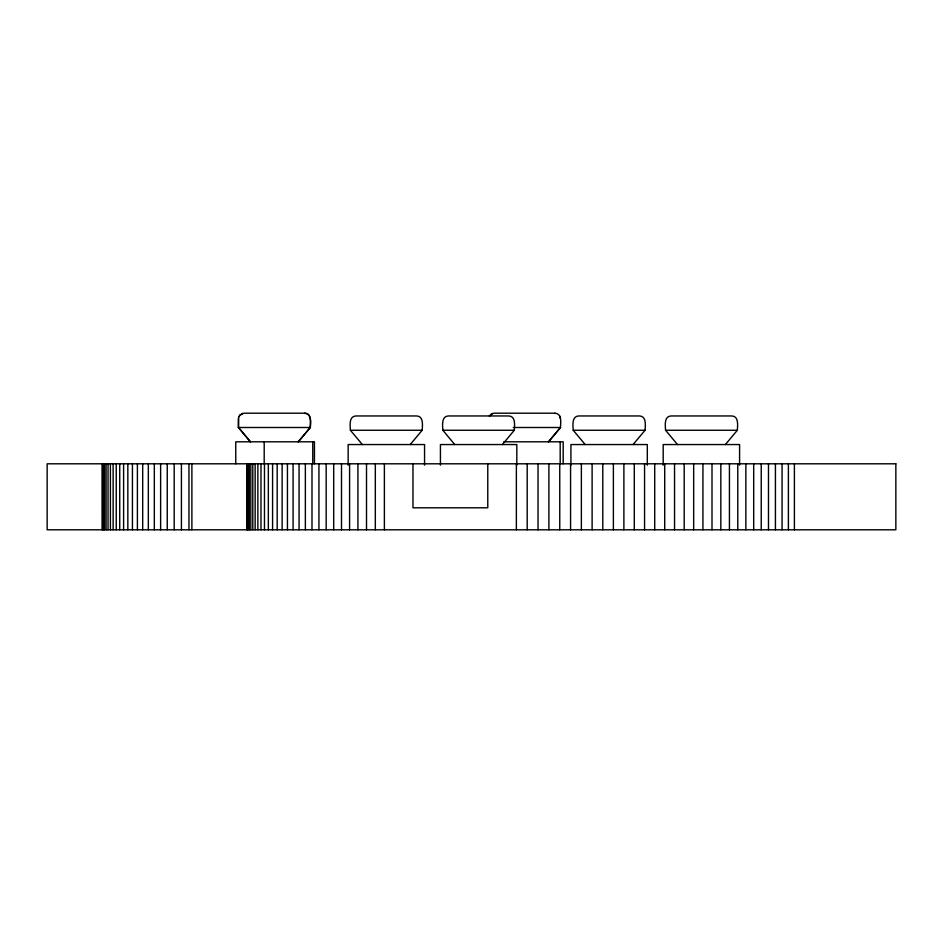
<?xml version="1.0" encoding="UTF-8"?>
<svg xmlns="http://www.w3.org/2000/svg" width="943" height="943" viewBox="0 0 943 943"><rect width="100%" height="100%" fill="white"/><g stroke="black" fill="none" stroke-linecap="round" stroke-linejoin="round"><path stroke-width="1.41" d="M238.603 417.277L238.508 427.497L250.484 441.807M238.697 417.277L240.041 414.814L244.048 413.199L304.837 413.199C311.992 413.494 310.612 422.794 310.365 427.497L298.389 441.807M489.535 415.957L491.551 413.942L494.132 413.199L554.991 413.199M239.251 415.957L242.622 413.388M489.346 415.957L492.706 413.388M502.395 444.554L514.3 430.256C514.548 425.552 515.939 416.252 508.784 415.957L448.396 415.957C441.23 416.24 442.597 425.541 442.856 430.256L454.762 444.554M298.224 441.807L310.176 427.497C310.412 422.806 311.827 413.505 304.672 413.199M410.217 444.554L422.181 430.256C422.429 425.552 423.831 416.252 416.676 415.957L355.947 415.957C348.769 416.24 350.148 425.541 350.395 430.256L362.36 444.554M548.472 441.807L560.448 427.497C560.731 422.723 562.146 413.494 554.908 413.199M548.578 441.807L560.531 427.497L513.275 427.497M633.083 444.554L645.059 430.256C645.318 425.541 646.686 416.24 639.519 415.957L578.743 415.957C571.576 416.24 572.967 425.541 573.214 430.256L585.19 444.554M725.379 444.554L737.343 430.256C737.603 425.541 738.97 416.24 731.803 415.957L671.062 415.957C663.907 416.252 665.322 425.552 665.558 430.256L677.522 444.554M238.414 418.704L238.414 427.497L310.365 427.497M350.395 430.256L422.181 430.256M442.856 430.256L514.3 430.256M573.214 430.256L645.059 430.256M665.558 430.256L737.343 430.256M503.751 441.807L563.183 441.807L563.183 463.803M238.414 427.497L250.378 441.807M559.706 415.957L560.448 418.704M794.395 463.803L794.395 529.801M788.395 463.803L788.395 529.801M782.077 463.803L782.077 529.801M775.429 463.803L775.429 529.801M768.486 463.803L768.486 529.801M761.237 463.803L761.237 529.801M753.693 463.803L753.693 529.801M745.866 463.803L745.866 529.801M739.583 465.147L739.583 444.554L663.188 444.554L663.188 465.147M737.78 463.803L737.78 529.801M729.434 463.803L729.434 529.801M720.829 463.803L720.829 529.801M712 463.803L712 529.801M702.936 463.803L702.936 529.801M693.671 463.803L693.671 529.801M684.194 463.803L684.194 529.801M674.54 463.803L674.54 529.801M664.709 463.803L664.709 529.801M654.713 463.803L654.713 529.801M647.311 465.147L647.311 444.554L570.916 444.554L570.916 465.147M644.564 463.803L644.564 529.801M634.285 463.803L634.285 529.801M623.889 463.803L623.889 529.801M613.386 463.803L613.386 529.801M602.789 463.803L602.789 529.801M592.11 463.803L592.11 529.801M581.371 463.803L581.371 529.801M570.574 463.803L570.574 529.801M560.189 441.807L560.189 463.803M559.753 463.803L559.753 529.801M548.897 463.803L548.897 529.801M538.04 463.803L538.04 529.801M527.196 463.803L527.196 529.801M516.823 465.147L516.823 444.554L440.428 444.554L440.428 465.147M516.375 463.803L516.375 529.801M487.779 463.803L487.779 507.794L412.975 507.794L412.975 463.803M424.562 465.147L424.562 444.554L348.156 444.554L348.156 465.147M384.379 463.803L384.379 529.801M375.326 463.803L375.326 529.801M366.509 463.803L366.509 529.801M357.916 463.803L357.916 529.801M349.582 463.803L349.582 529.801M341.507 463.803L341.507 529.801M333.692 463.803L333.692 529.801M326.172 463.803L326.172 529.801M318.934 463.803L318.934 529.801M314.443 463.803L314.443 441.807L235.762 441.807L235.762 463.803M312.758 441.807L312.758 463.803M311.992 463.803L311.992 529.801M305.367 463.803L305.367 529.801M299.061 463.803L299.061 529.801M293.084 463.803L293.084 529.801M287.438 463.803L287.438 529.801M282.134 463.803L282.134 529.801M277.183 463.803L277.183 529.801M272.586 463.803L272.586 529.801M268.342 463.803L268.342 529.801M264.476 463.803L264.476 529.801M264.193 441.807L264.193 463.803M260.987 463.803L260.987 529.801M257.875 463.803L257.875 529.801M255.14 463.803L255.14 529.801M252.795 463.803L252.795 529.801M250.826 463.803L250.826 529.801M249.27 463.803L249.27 529.801M248.092 463.803L248.092 529.801M247.361 463.803L247.314 529.801M246.948 463.803L246.936 529.801M191.889 463.803L191.889 529.801M188.954 463.803L188.954 529.801M181.421 463.803L181.421 529.801M174.184 463.803L174.184 529.801M167.253 463.803L167.253 529.801M160.628 463.803L160.628 529.801M154.322 463.803L154.322 529.801M148.334 463.803L148.334 529.801M142.688 463.803L142.688 529.801M137.395 463.803L137.395 529.801M132.433 463.803L132.433 529.801M127.835 463.803L127.835 529.801M123.604 463.803L123.604 529.801M119.737 463.803L119.737 529.801M116.248 463.803L116.248 529.801M113.125 463.803L113.125 529.801M110.402 463.803L110.402 529.801M108.044 463.803L108.044 529.801M106.087 463.803L106.087 529.801M104.52 463.803L104.52 529.801M103.353 463.803L103.353 529.801M102.575 463.803L102.575 529.801M102.186 463.803L102.209 529.801M895.85 463.803L47.15 463.803L47.15 529.801L895.85 529.801L895.85 463.803"/></g></svg>
